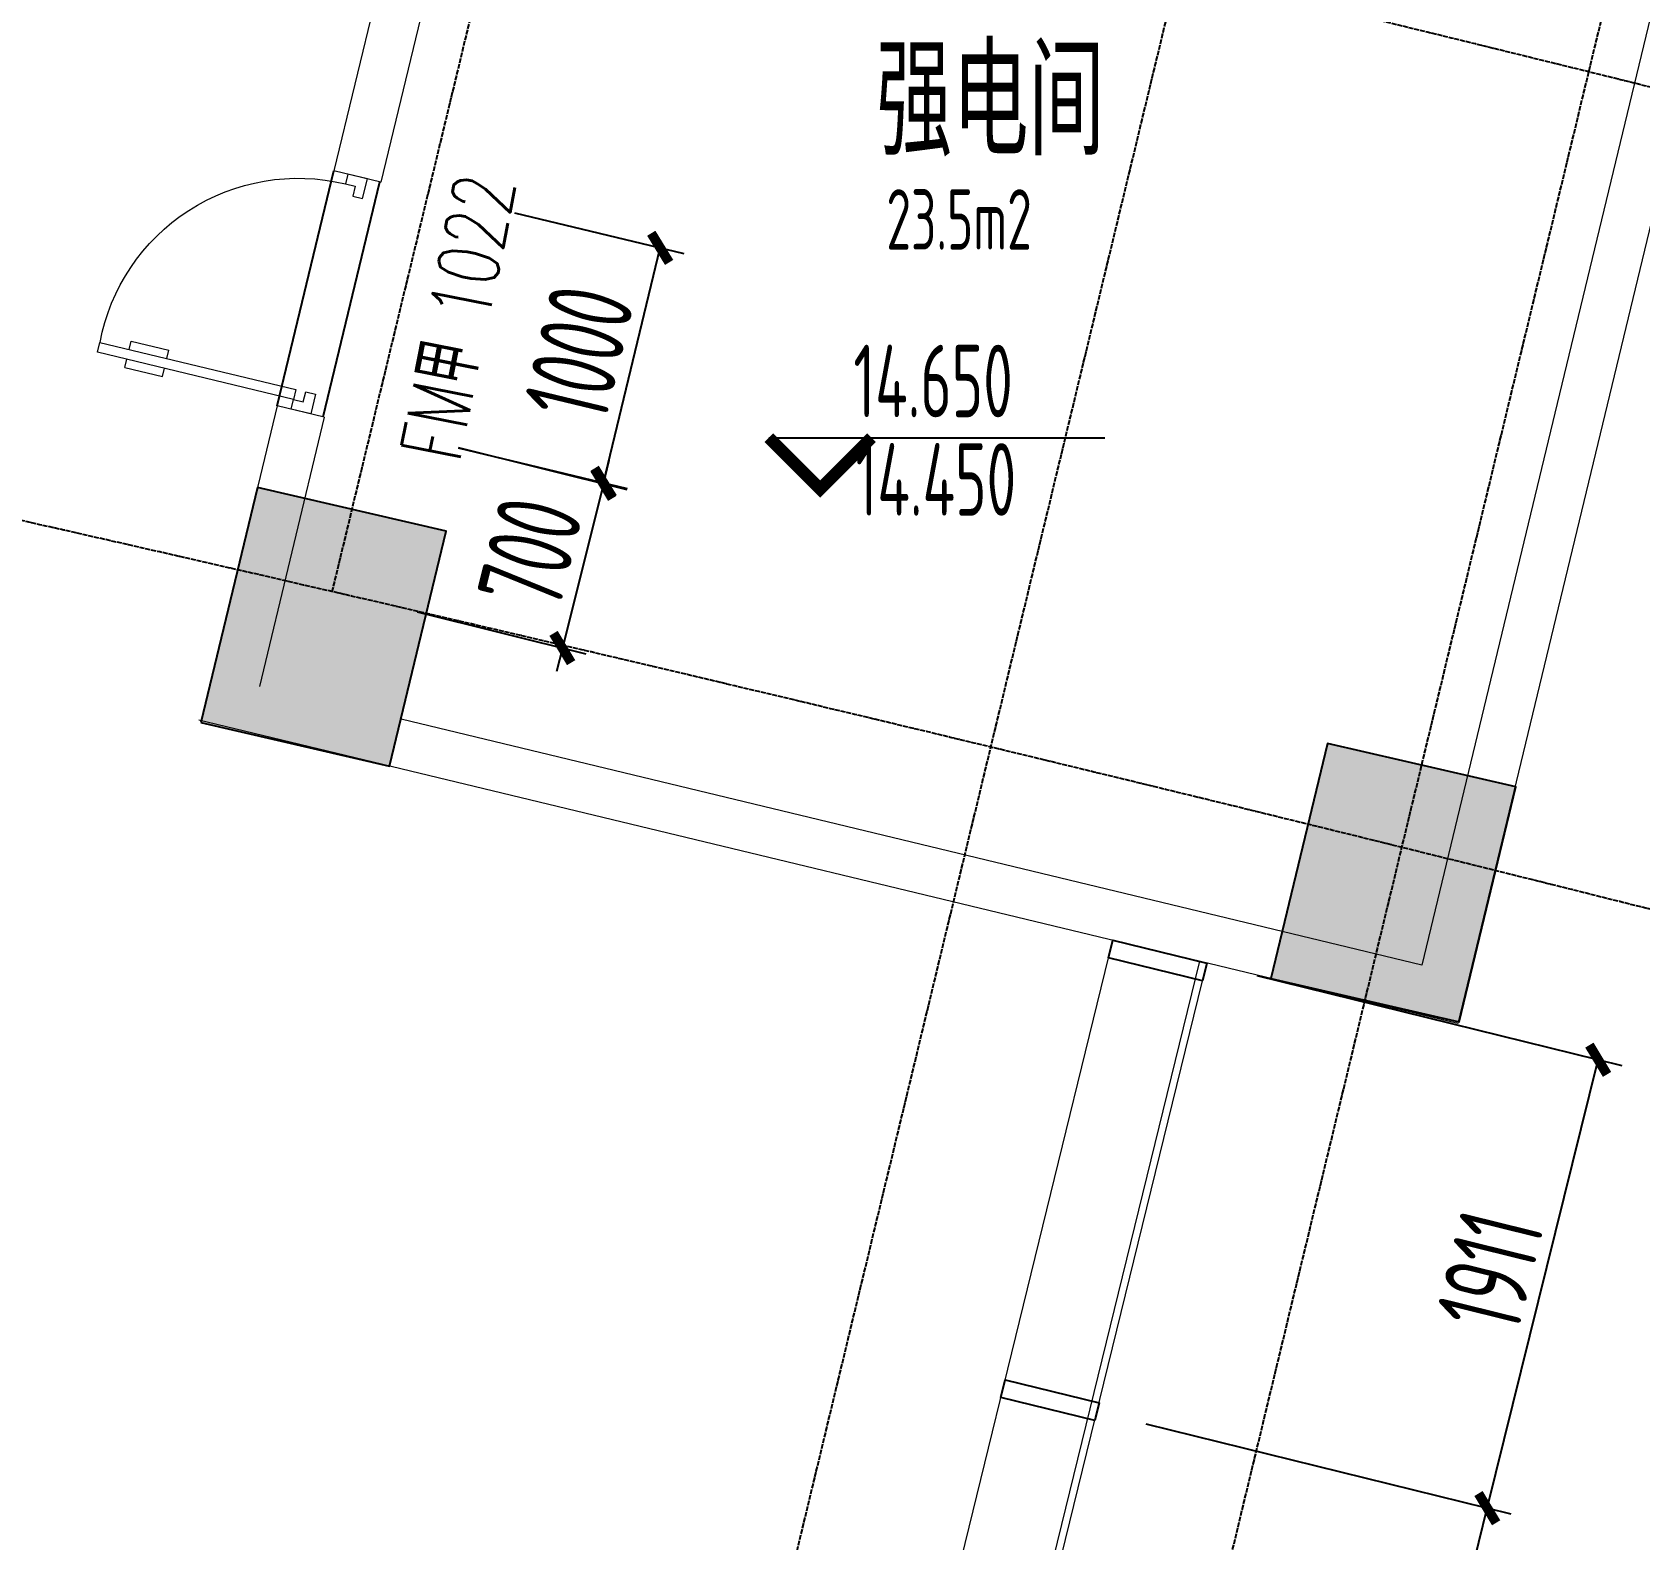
# Model space of a CAD drawing. Header units: millimetres. Extents: x 11677979 to 24947533, y -12764720 to -6308891.
# Drawn here: x 11845248 to 11851897, y -6405032 to -6398795 of the extents above; entities that cross this region are included whole.
import ezdxf
from ezdxf.enums import TextEntityAlignment as Align

# ---------------------------------------------------------------- set-up
doc = ezdxf.new("R2010")
doc.units = ezdxf.units.MM
doc.header["$LTSCALE"] = 10
for name, pattern in [('A2-RG-AXIS$0$CENTER', [2, 1.25, -0.25, 0.25, -0.25]), ('A2-RG-AXIS$0$DOTE', [2.42, 2, -0.2, 0.02, -0.2]), ('A2-RI-F4$0$A2-RG-AXIS$0$CENTER', [2, 1.25, -0.25, 0.25, -0.25]), ('A2-RI-F4$0$A2-RG-AXIS$0$DOTE', [2.42, 2, -0.2, 0.02, -0.2])]:
    doc.linetypes.add(name, pattern=pattern)
for name, color, linetype in [('A2-RB-F4$0$$34$A-DIMS-100', 1, 'Continuous'), ('A2-RB-F4$0$A-DIMS-100', 1, 'Continuous'), ('A2-RG-AXIS$0$A-GRID', 1, 'A2-RG-AXIS$0$CENTER'), ('A2-RI-F4$0$$2$A-SYMB', 4, 'Continuous'), ('A2-RI-F4$0$A-SYMB-AREA', 4, 'Continuous'), ('A2-RI-F4$0$A-SYMB-DOOR', 4, 'Continuous'), ('A2-RI-F4$0$A-SYMB-NAME', 4, 'Continuous'), ('A2-RI-F4$0$A2-RB-F4$0$$34$A-DIMS-100', 1, 'Continuous'), ('A2-RI-F4$0$A2-RB-F4$0$A-DIMS-100', 1, 'Continuous'), ('A2-RI-F4$0$A2-RG-AXIS$0$A-GRID', 1, 'A2-RI-F4$0$A2-RG-AXIS$0$CENTER'), ('A2-RI-F4$0$A2-RS-F4$0$A-HATH-GRAY', 8, 'Continuous'), ('A2-RI-F4$0$A2-RS-F4$0$A-WALL-CONC', 6, 'Continuous'), ('A2-RI-F4$0$an-door', 2, 'Continuous'), ('A2-RI-F4$0$an-wndw-mull-v', 3, 'Continuous'), ('A2-RS-F4$0$A-HATH-GRAY', 8, 'Continuous'), ('A2-RS-F4$0$A-WALL-CONC', 6, 'Continuous')]:
    doc.layers.add(name, color=color, linetype=linetype)
for name, color, linetype, lineweight in [('A2-RI-F4$0$A-DOOR', 32, 'Continuous', 5), ('A2-RI-F4$0$A-GLAZ', 140, 'Continuous', 5), ('A2-RI-F4$0$A-WALL', 7, 'Continuous', 5)]:
    doc.layers.add(name, color=color, linetype=linetype, lineweight=lineweight)
doc.styles.add('A2-RB-F4$0$$0$XD2008', font='hzs.shx', dxfattribs={"width": 0.7, "bigfont": 'hztxt.shx'})
doc.styles.add('A2-RB-F4$0$XD2008', font='hzs.shx', dxfattribs={"width": 0.7, "bigfont": 'hztxt.shx'})
doc.styles.add('A2-RI-F4$0$$0$XD2008', font='hzs.shx', dxfattribs={"width": 0.7, "bigfont": 'hztxt.shx'})
doc.styles.add('A2-RI-F4$0$A2-RB-F4$0$$0$XD2008', font='hzs.shx', dxfattribs={"width": 0.7, "bigfont": 'hztxt.shx'})
doc.styles.add('A2-RI-F4$0$A2-RB-F4$0$XD2008', font='hzs.shx', dxfattribs={"width": 0.7, "bigfont": 'hztxt.shx'})
doc.styles.add('A2-RI-F4$0$ECADI', font='hzs.shx', dxfattribs={"width": 0.7, "bigfont": 'hztxt.shx'})
doc.styles.add('A2-RI-F4$0$ECADI-TXT', font='simplex.shx', dxfattribs={"bigfont": 'hztxt.shx'})
doc.dimstyles.new('A2-RB-F4$0$$0$XD100$0', dxfattribs={"dimscale": 100, "dimtxt": 3.5, "dimasz": 1, "dimexe": 1, "dimexo": 2, "dimgap": 0.5, "dimtad": 1, "dimdec": 0, "dimdsep": 46, "dimtxsty": 'A2-RB-F4$0$$0$XD2008', "dimblk1": 'A2-RB-F4$0$$20$_ArchTick', "dimblk2": 'A2-RB-F4$0$$20$_ArchTick', "dimsah": 1, "dimcen": 2.5, "dimclrt": 4, "dimaunit": 1, "dimadec": 0, "dimazin": 0, "dimtfac": 1, "dimtdec": 0, "dimtix": 1, "dimtmove": 2, "dimatfit": 3, "dimfxl": 0, "dimtolj": 1, "dimtzin": 0, "dimarcsym": 0})
doc.dimstyles.new('A2-RB-F4$0$XD100$0', dxfattribs={"dimscale": 100, "dimtxt": 3.5, "dimasz": 1, "dimexe": 1, "dimexo": 2, "dimgap": 0.5, "dimtad": 1, "dimdec": 0, "dimdsep": 46, "dimtxsty": 'A2-RB-F4$0$XD2008', "dimblk1": 'A2-RB-F4$0$_ArchTick', "dimblk2": 'A2-RB-F4$0$_ArchTick', "dimsah": 1, "dimcen": 2.5, "dimclrt": 4, "dimaunit": 1, "dimadec": 0, "dimazin": 0, "dimtfac": 1, "dimtdec": 0, "dimtix": 1, "dimtmove": 1, "dimatfit": 3, "dimfxl": 0, "dimtolj": 1, "dimtzin": 0, "dimarcsym": 0})
doc.dimstyles.new('A2-RI-F4$0$A2-RB-F4$0$$0$XD100$0', dxfattribs={"dimscale": 100, "dimtxt": 3.5, "dimasz": 1, "dimexe": 1, "dimexo": 2, "dimgap": 0.5, "dimtad": 1, "dimdec": 0, "dimdsep": 46, "dimtxsty": 'A2-RI-F4$0$A2-RB-F4$0$$0$XD2008', "dimblk1": 'A2-RI-F4$0$A2-RB-F4$0$$20$_ArchTick', "dimblk2": 'A2-RI-F4$0$A2-RB-F4$0$$20$_ArchTick', "dimsah": 1, "dimcen": 2.5, "dimclrt": 4, "dimaunit": 1, "dimadec": 0, "dimazin": 0, "dimtfac": 1, "dimtdec": 0, "dimtix": 1, "dimtmove": 2, "dimatfit": 3, "dimfxl": 0, "dimtolj": 1, "dimtzin": 0, "dimarcsym": 0})
doc.dimstyles.new('A2-RI-F4$0$A2-RB-F4$0$XD100$0', dxfattribs={"dimscale": 100, "dimtxt": 3.5, "dimasz": 1, "dimexe": 1, "dimexo": 2, "dimgap": 0.5, "dimtad": 1, "dimdec": 0, "dimdsep": 46, "dimtxsty": 'A2-RI-F4$0$A2-RB-F4$0$XD2008', "dimblk1": 'A2-RI-F4$0$A2-RB-F4$0$_ArchTick', "dimblk2": 'A2-RI-F4$0$A2-RB-F4$0$_ArchTick', "dimsah": 1, "dimcen": 2.5, "dimclrt": 4, "dimaunit": 1, "dimadec": 0, "dimazin": 0, "dimtfac": 1, "dimtdec": 0, "dimtix": 1, "dimtmove": 1, "dimatfit": 3, "dimfxl": 0, "dimtolj": 1, "dimtzin": 0, "dimarcsym": 0})

# ---------------------------------------------------------------- blocks, each defined once
blk = doc.blocks.new('A2-RB-F4$0$$20$_ArchTick')
at = {"color": 0, "linetype": 'ByBlock', "const_width": 0.4}
blk.add_lwpolyline([(-0.5, -0.5), (0.5, 0.5)], dxfattribs=at)
blk = doc.blocks.new('*D344')
at = {"layer": 'A2-RB-F4$0$$34$A-DIMS-100', "color": 0, "lineweight": -2, "ltscale": 3, "transparency": 16777216}
for p, q in [((11847243.3, -6399542.5), (11847942.7, -6399710.9)), ((11847611.4, -6400659.7), (11847845.5, -6399687.5)), ((11847009.2, -6400514.7), (11847708.7, -6400683.1))]:
    blk.add_line(p, q, dxfattribs=at)
at = {"layer": 'Defpoints', "color": 0, "ltscale": 3, "transparency": 16777216}
for p in [(11847048.8, -6399495.7), (11847845.5, -6399687.5), (11846814.8, -6400467.9)]:
    blk.add_point(p, dxfattribs=at)
at = {"layer": 'A2-RB-F4$0$$34$A-DIMS-100', "color": 0, "lineweight": -2, "ltscale": 3, "transparency": 16777216, "xscale": 100, "yscale": 100, "zscale": 100}
for p, rotation in [((11847845.5, -6399687.5), 76.46362648551961), ((11847611.4, -6400659.7), 256.4636264855196)]:
    blk.add_blockref('A2-RB-F4$0$$20$_ArchTick', p, dxfattribs=dict(at, rotation=rotation))
at = {"layer": 'A2-RB-F4$0$$34$A-DIMS-100', "color": 4, "ltscale": 3, "transparency": 16777216, "insert": (11847509.7, -6400120.9), "char_height": 350, "attachment_point": 5, "rotation": 76.46363, "style": 'A2-RB-F4$0$$0$XD2008'}
blk.add_mtext('\\A1;1000', dxfattribs=at)
blk = doc.blocks.new('*D345')
at = {"layer": 'A2-RB-F4$0$$34$A-DIMS-100', "color": 0, "lineweight": -2, "ltscale": 3, "transparency": 16777216}
for p, q in [((11847009.5, -6400513.4), (11847707.6, -6400687.8)), ((11847610.5, -6400663.6), (11847634.8, -6400566.5)), ((11847610.5, -6400663.6), (11847440.8, -6401343.1)), ((11846839.8, -6401192.9), (11847537.8, -6401367.3)), ((11847440.8, -6401343.1), (11847416.6, -6401440.1))]:
    blk.add_line(p, q, dxfattribs=at)
at = {"layer": 'Defpoints', "color": 0, "ltscale": 3, "transparency": 16777216}
for p in [(11846815.5, -6400465), (11846645.8, -6401144.5), (11847440.8, -6401343.1)]:
    blk.add_point(p, dxfattribs=at)
at = {"layer": 'A2-RB-F4$0$$34$A-DIMS-100', "color": 0, "lineweight": -2, "ltscale": 3, "transparency": 16777216, "xscale": 100, "yscale": 100, "zscale": 100}
for p, rotation in [((11847610.5, -6400663.6), 255.9757619640394), ((11847440.8, -6401343.1), 75.97576196403942)]:
    blk.add_blockref('A2-RB-F4$0$$20$_ArchTick', p, dxfattribs=dict(at, rotation=rotation))
at = {"layer": 'A2-RB-F4$0$$34$A-DIMS-100', "color": 4, "ltscale": 3, "transparency": 16777216, "insert": (11847307.4, -6400948.8), "char_height": 350, "attachment_point": 5, "rotation": 75.97576, "style": 'A2-RB-F4$0$$0$XD2008'}
blk.add_mtext('\\A1;700', dxfattribs=at)
blk = doc.blocks.new('A2-RB-F4$0$_ArchTick')
at = {"color": 0, "linetype": 'ByBlock', "const_width": 0.4}
blk.add_lwpolyline([(-0.5, -0.5), (0.5, 0.5)], dxfattribs=at)
blk = doc.blocks.new('*D241')
at = {"layer": 'A2-RB-F4$0$A-DIMS-100', "color": 0, "lineweight": -2, "transparency": 16777216}
for p, q in [((11849854.8, -6404552.1), (11851363.7, -6404925.2)), ((11850808, -6406756.1), (11851266.6, -6404901.2)), ((11849396.2, -6406407), (11850905.1, -6406780.1))]:
    blk.add_line(p, q, dxfattribs=at)
at = {"layer": 'Defpoints', "color": 0, "transparency": 16777216}
for p in [(11849660.7, -6404504.1), (11851266.6, -6404901.2), (11849202, -6406359)]:
    blk.add_point(p, dxfattribs=at)
at = {"layer": 'A2-RB-F4$0$A-DIMS-100', "color": 0, "lineweight": -2, "transparency": 16777216, "xscale": 100, "yscale": 100, "zscale": 100}
for p, rotation in [((11851266.6, -6404901.2), 76.11213072832003), ((11850808, -6406756.1), 256.11213072832)]:
    blk.add_blockref('A2-RB-F4$0$_ArchTick', p, dxfattribs=dict(at, rotation=rotation))
at = {"layer": 'A2-RB-F4$0$A-DIMS-100', "color": 4, "transparency": 16777216, "insert": (11850818.9, -6405774.7), "char_height": 350, "attachment_point": 5, "rotation": 76.11213, "style": 'A2-RB-F4$0$XD2008'}
blk.add_mtext('\\A1;1911', dxfattribs=at)
blk = doc.blocks.new('*D242')
at = {"layer": 'A2-RB-F4$0$A-DIMS-100', "color": 0, "lineweight": -2, "transparency": 16777216}
for p, q in [((11850313.4, -6402697.3), (11851822.3, -6403070.4)), ((11851266.6, -6404901.2), (11851725.3, -6403046.4)), ((11849854.8, -6404552.1), (11851363.7, -6404925.2))]:
    blk.add_line(p, q, dxfattribs=at)
at = {"layer": 'Defpoints', "color": 0, "transparency": 16777216}
for p in [(11850119.3, -6402649.3), (11851725.3, -6403046.4), (11849660.7, -6404504.1)]:
    blk.add_point(p, dxfattribs=at)
at = {"layer": 'A2-RB-F4$0$A-DIMS-100', "color": 0, "lineweight": -2, "transparency": 16777216, "xscale": 100, "yscale": 100, "zscale": 100}
for p, rotation in [((11851725.3, -6403046.4), 76.11213072838095), ((11851266.6, -6404901.2), 256.1121307283809)]:
    blk.add_blockref('A2-RB-F4$0$_ArchTick', p, dxfattribs=dict(at, rotation=rotation))
at = {"layer": 'A2-RB-F4$0$A-DIMS-100', "color": 4, "transparency": 16777216, "insert": (11851277.5, -6403919.8), "char_height": 350, "attachment_point": 5, "rotation": 76.11213, "style": 'A2-RB-F4$0$XD2008'}
blk.add_mtext('\\A1;1911', dxfattribs=at)
blk = doc.blocks.new('A2-RG-AXIS')
at = {"layer": 'A2-RG-AXIS$0$A-GRID', "linetype": 'A2-RG-AXIS$0$DOTE'}
for p, q in [((11852463.3, -6376318.4), (11846488, -6401109.5)), ((11845769.4, -6416040.8), (11855178.4, -6377003.5)), ((11847468.7, -6416458.9), (11856889.5, -6377372.8))]:
    blk.add_line(p, q, dxfattribs=at)
for radius, start, end in [(304100, 75.589285, 95.407644), (300800, 75.589285, 95.407644), (293700, 75.589281, 95.407645)]:
    blk.add_arc((11778730.7, -6694178.7), radius, start, end, dxfattribs=at)
blk = doc.blocks.new('A2-RI-F4$0$door-1000')
for p, q in [((0.6493, 0.6471), (0.7083, 0.7059)), ((0.7083, 0.7059), (0.7083, 0.7059)), ((0.7083, 0.7059), (0.7672, 0.6469)), ((0.6787, 0.6175), (0.6493, 0.6471)), ((0.7082, 0.647), (0.6787, 0.6175)), ((0.7376, 0.6174), (0.7082, 0.647)), ((0.7672, 0.6469), (0.7376, 0.6174)), ((0.059, 0.0588), (0, 0)), ((0, 0), (0.0588, -0.059)), ((0, 0), (0, 0)), ((0.0589, -0.0001), (0.0884, 0.0293)), ((0.0884, 0.0293), (0.059, 0.0588)), ((0.0588, -0.059), (0.0883, -0.0296)), ((0.0883, -0.0296), (0.0589, -0.0001)), ((0.1179, -0.0002), (0.0883, -0.0296)), ((0.0883, -0.0296), (0.6766, -0.6199)), ((0.7061, -0.5905), (0.1179, -0.0002)), ((0.5051, -0.3888), (0.5301, -0.3639)), ((0.4506, -0.4431), (0.4756, -0.4182)), ((0.5638, -0.5566), (0.5888, -0.5318)), ((0.6183, -0.5024), (0.6432, -0.4775)), ((0.6766, -0.6199), (0.7061, -0.5905))]:
    blk.add_line(p, q)
at = {"lineweight": 13}
for p, q in [((0.6432, -0.4775), (0.5301, -0.3639)), ((0.5638, -0.5566), (0.4506, -0.4431))]:
    blk.add_line(p, q, dxfattribs=at)
blk.add_arc((0.1481, 0.0285), 0.8333, 312.03498, 44.97267, dxfattribs=at)
blk = doc.blocks.new('A2-RI-F4$0$A2-RB-F4$0$$20$_ArchTick')
at = {"color": 0, "linetype": 'ByBlock', "const_width": 0.4}
blk.add_lwpolyline([(-0.5, -0.5), (0.5, 0.5)], dxfattribs=at)
blk = doc.blocks.new('*D869')
at = {"layer": 'A2-RI-F4$0$A2-RB-F4$0$$34$A-DIMS-100', "color": 0, "lineweight": -2, "ltscale": 3, "transparency": 16777216}
for p, q in [((11847243.3, -6399542.5), (11847942.7, -6399710.9)), ((11847611.4, -6400659.7), (11847845.5, -6399687.5)), ((11847009.2, -6400514.7), (11847708.7, -6400683.1))]:
    blk.add_line(p, q, dxfattribs=at)
at = {"layer": 'Defpoints', "color": 0, "ltscale": 3, "transparency": 16777216}
for p in [(11847048.8, -6399495.7), (11847845.5, -6399687.5), (11846814.8, -6400467.9)]:
    blk.add_point(p, dxfattribs=at)
at = {"layer": 'A2-RI-F4$0$A2-RB-F4$0$$34$A-DIMS-100', "color": 0, "lineweight": -2, "ltscale": 3, "transparency": 16777216, "xscale": 100, "yscale": 100, "zscale": 100}
for p, rotation in [((11847845.5, -6399687.5), 76.46362648551961), ((11847611.4, -6400659.7), 256.4636264855196)]:
    blk.add_blockref('A2-RI-F4$0$A2-RB-F4$0$$20$_ArchTick', p, dxfattribs=dict(at, rotation=rotation))
at = {"layer": 'A2-RI-F4$0$A2-RB-F4$0$$34$A-DIMS-100', "color": 4, "ltscale": 3, "transparency": 16777216, "insert": (11847509.7, -6400120.9), "char_height": 350, "attachment_point": 5, "rotation": 76.46363, "style": 'A2-RI-F4$0$A2-RB-F4$0$$0$XD2008'}
blk.add_mtext('\\A1;1000', dxfattribs=at)
blk = doc.blocks.new('*D870')
at = {"layer": 'A2-RI-F4$0$A2-RB-F4$0$$34$A-DIMS-100', "color": 0, "lineweight": -2, "ltscale": 3, "transparency": 16777216}
for p, q in [((11847009.5, -6400513.4), (11847707.6, -6400687.8)), ((11847610.5, -6400663.6), (11847634.8, -6400566.5)), ((11847610.5, -6400663.6), (11847440.8, -6401343.1)), ((11846839.8, -6401192.9), (11847537.8, -6401367.3)), ((11847440.8, -6401343.1), (11847416.6, -6401440.1))]:
    blk.add_line(p, q, dxfattribs=at)
at = {"layer": 'Defpoints', "color": 0, "ltscale": 3, "transparency": 16777216}
for p in [(11846815.5, -6400465), (11846645.8, -6401144.5), (11847440.8, -6401343.1)]:
    blk.add_point(p, dxfattribs=at)
at = {"layer": 'A2-RI-F4$0$A2-RB-F4$0$$34$A-DIMS-100', "color": 0, "lineweight": -2, "ltscale": 3, "transparency": 16777216, "xscale": 100, "yscale": 100, "zscale": 100}
for p, rotation in [((11847610.5, -6400663.6), 255.9757619640394), ((11847440.8, -6401343.1), 75.97576196403942)]:
    blk.add_blockref('A2-RI-F4$0$A2-RB-F4$0$$20$_ArchTick', p, dxfattribs=dict(at, rotation=rotation))
at = {"layer": 'A2-RI-F4$0$A2-RB-F4$0$$34$A-DIMS-100', "color": 4, "ltscale": 3, "transparency": 16777216, "insert": (11847307.4, -6400948.8), "char_height": 350, "attachment_point": 5, "rotation": 75.97576, "style": 'A2-RI-F4$0$A2-RB-F4$0$$0$XD2008'}
blk.add_mtext('\\A1;700', dxfattribs=at)
blk = doc.blocks.new('A2-RI-F4$0$A2-RB-F4$0$_ArchTick')
at = {"color": 0, "linetype": 'ByBlock', "const_width": 0.4}
blk.add_lwpolyline([(-0.5, -0.5), (0.5, 0.5)], dxfattribs=at)
blk = doc.blocks.new('*D766')
at = {"layer": 'A2-RI-F4$0$A2-RB-F4$0$A-DIMS-100', "color": 0, "lineweight": -2, "transparency": 16777216}
for p, q in [((11849854.8, -6404552.1), (11851363.7, -6404925.2)), ((11850808, -6406756.1), (11851266.6, -6404901.2)), ((11849396.2, -6406407), (11850905.1, -6406780.1))]:
    blk.add_line(p, q, dxfattribs=at)
at = {"layer": 'Defpoints', "color": 0, "transparency": 16777216}
for p in [(11849660.7, -6404504.1), (11851266.6, -6404901.2), (11849202, -6406359)]:
    blk.add_point(p, dxfattribs=at)
at = {"layer": 'A2-RI-F4$0$A2-RB-F4$0$A-DIMS-100', "color": 0, "lineweight": -2, "transparency": 16777216, "xscale": 100, "yscale": 100, "zscale": 100}
for p, rotation in [((11851266.6, -6404901.2), 76.11213072832003), ((11850808, -6406756.1), 256.11213072832)]:
    blk.add_blockref('A2-RI-F4$0$A2-RB-F4$0$_ArchTick', p, dxfattribs=dict(at, rotation=rotation))
at = {"layer": 'A2-RI-F4$0$A2-RB-F4$0$A-DIMS-100', "color": 4, "transparency": 16777216, "insert": (11850818.9, -6405774.7), "char_height": 350, "attachment_point": 5, "rotation": 76.11213, "style": 'A2-RI-F4$0$A2-RB-F4$0$XD2008'}
blk.add_mtext('\\A1;1911', dxfattribs=at)
blk = doc.blocks.new('*D767')
at = {"layer": 'A2-RI-F4$0$A2-RB-F4$0$A-DIMS-100', "color": 0, "lineweight": -2, "transparency": 16777216}
for p, q in [((11850313.4, -6402697.3), (11851822.3, -6403070.4)), ((11851266.6, -6404901.2), (11851725.3, -6403046.4)), ((11849854.8, -6404552.1), (11851363.7, -6404925.2))]:
    blk.add_line(p, q, dxfattribs=at)
at = {"layer": 'Defpoints', "color": 0, "transparency": 16777216}
for p in [(11850119.3, -6402649.3), (11851725.3, -6403046.4), (11849660.7, -6404504.1)]:
    blk.add_point(p, dxfattribs=at)
at = {"layer": 'A2-RI-F4$0$A2-RB-F4$0$A-DIMS-100', "color": 0, "lineweight": -2, "transparency": 16777216, "xscale": 100, "yscale": 100, "zscale": 100}
for p, rotation in [((11851725.3, -6403046.4), 76.11213072838095), ((11851266.6, -6404901.2), 256.1121307283809)]:
    blk.add_blockref('A2-RI-F4$0$A2-RB-F4$0$_ArchTick', p, dxfattribs=dict(at, rotation=rotation))
at = {"layer": 'A2-RI-F4$0$A2-RB-F4$0$A-DIMS-100', "color": 4, "transparency": 16777216, "insert": (11851277.5, -6403919.8), "char_height": 350, "attachment_point": 5, "rotation": 76.11213, "style": 'A2-RI-F4$0$A2-RB-F4$0$XD2008'}
blk.add_mtext('\\A1;1911', dxfattribs=at)
blk = doc.blocks.new('A2-RI-F4$0$A2-RG-AXIS')
at = {"layer": 'A2-RI-F4$0$A2-RG-AXIS$0$A-GRID', "linetype": 'A2-RI-F4$0$A2-RG-AXIS$0$DOTE'}
for p, q in [((11852463.3, -6376318.4), (11846488, -6401109.5)), ((11845769.4, -6416040.8), (11855178.4, -6377003.5)), ((11847468.7, -6416458.9), (11856889.5, -6377372.8))]:
    blk.add_line(p, q, dxfattribs=at)
for radius, start, end in [(304100, 75.589285, 95.407644), (300800, 75.589285, 95.407644), (293700, 75.589281, 95.407645)]:
    blk.add_arc((11778730.7, -6694178.7), radius, start, end, dxfattribs=at)
blk = doc.blocks.new('A2-RI-F4$0$A2-RS-F4')
at = {"layer": 'A2-RI-F4$0$A2-RS-F4$0$A-HATH-GRAY', "ltscale": 3}
h = blk.add_hatch(color=256, dxfattribs=at)
h.paths.add_polyline_path([(11780370.9, -6378132.8), (11781370.9, -6378139.6), (11781379.7, -6376839.6), (11780379.7, -6376832.8)])
h.paths.add_polyline_path([(11771295.3, -6378216.2), (11772295, -6378194.3), (11772266.5, -6376894.6), (11771266.7, -6376916.1)])
h.paths.add_polyline_path([(11789445.2, -6378310.2), (11790444.5, -6378345.7), (11790490.7, -6377046.5), (11789491.3, -6377010.6)])
h.paths.add_polyline_path([(11794061, -6377995.6), (11794659.8, -6378034.1), (11794711.1, -6377235.6), (11794112.3, -6377197.1)])
h.paths.add_polyline_path([(11762225.8, -6378560), (11763224.5, -6378509.3), (11763158.6, -6377210.6), (11762159.9, -6377261.3)])
h.paths.add_polyline_path([(11756037.9, -6378647), (11756835.4, -6378583.6), (11756756.1, -6377586.7), (11755958.6, -6377650.1)])
h.paths.add_polyline_path([(11801644.4, -6378461.8), (11802243.1, -6378500.3), (11802294.5, -6377701.9), (11801695.7, -6377663.4)])
h.paths.add_polyline_path([(11751541.3, -6379498.7), (11752338.8, -6379435.3), (11752219.8, -6377940), (11751422.4, -6378003.4)])
h.paths.add_polyline_path([(11807663.9, -6379405.7), (11808460.5, -6379479.9), (11808571.8, -6378285.1), (11807775.3, -6378210.6)])
h.paths.add_polyline_path([(11816584.8, -6380403.2), (11817577.3, -6380525.1), (11817735.8, -6379234.7), (11816743.2, -6379112.9)])
h.paths.add_polyline_path([(11825579.4, -6381618.6), (11826568.2, -6381768.4), (11826762.9, -6380483.1), (11825774.2, -6380333.3)])
h.paths.add_polyline_path([(11793833.2, -6381538.6), (11794432, -6381577.1), (11794483.3, -6380778.7), (11793884.5, -6380740.2)])
h.paths.add_polyline_path([(11801416.6, -6382004.6), (11802015.3, -6382043.1), (11802066.7, -6381244.7), (11801467.9, -6381206.2)])
h.paths.add_polyline_path([(11834536.4, -6383084.9), (11835520.4, -6383263), (11835752, -6381983.8), (11834767.9, -6381805.7)])
h.paths.add_polyline_path([(11843441.7, -6384836.8), (11844420.2, -6385043.1), (11844688.3, -6383771), (11843709.9, -6383564.7)])
h.paths.add_polyline_path([(11849706.8, -6386047.7), (11850486.4, -6386227.4), (11850720.8, -6385255.2), (11849941.2, -6385075.5)])
h.paths.add_polyline_path([(11756683.4, -6386771.7), (11757480.7, -6386706.4), (11757402.3, -6385711.3), (11756604.9, -6385774.7)])
h.paths.add_polyline_path([(11752167.8, -6387373.9), (11752965.3, -6387310.5), (11752846.3, -6385815.2), (11752048.8, -6385878.6)])
h.paths.add_polyline_path([(11854131.9, -6387106.5), (11854911.5, -6387286.2), (11855145.9, -6386314), (11854366.3, -6386134.3)])
h.paths.add_polyline_path([(11793236.4, -6390820.6), (11793835.2, -6390859), (11793886.5, -6390060.7), (11793287.7, -6390022.2)])
h.paths.add_polyline_path([(11800819.8, -6391285.9), (11801418.6, -6391324.4), (11801469.9, -6390525.9), (11800871.2, -6390487.4)])
h.paths.add_polyline_path([(11847832.2, -6393825.3), (11848611.8, -6394005), (11848846.2, -6393032.8), (11848066.6, -6392853.1)])
h.paths.add_polyline_path([(11780263.2, -6394032.4), (11781263.2, -6394039.2), (11781272, -6392739.2), (11780272, -6392732.1)])
h.paths.add_polyline_path([(11771644.2, -6394112.4), (11772644, -6394090.4), (11772615.4, -6392790.7), (11771615.7, -6392812.3)])
h.paths.add_polyline_path([(11788881, -6394200.2), (11789880.4, -6394235.7), (11789926.5, -6392936.5), (11788927.1, -6392900.6)])
h.paths.add_polyline_path([(11793008.6, -6394363.6), (11793607.4, -6394402.1), (11793658.7, -6393603.7), (11793059.9, -6393565.2)])
h.paths.add_polyline_path([(11763031, -6394439.6), (11764029.7, -6394388.9), (11763963.9, -6393090.2), (11762965.1, -6393140.9)])
h.paths.add_polyline_path([(11757322.6, -6394796.6), (11758120, -6394731.3), (11758040.8, -6393736.3), (11757243.3, -6393799.7)])
h.paths.add_polyline_path([(11800592, -6394828.7), (11801190.8, -6394867.2), (11801242.1, -6394068.8), (11800643.4, -6394030.3)])
h.paths.add_polyline_path([(11852257.4, -6394883.9), (11853037, -6395063.6), (11853271.3, -6394091.4), (11852491.7, -6393911.7)])
h.paths.add_polyline_path([(11752786.3, -6395149.5), (11753583.8, -6395086), (11753464.9, -6393590.8), (11752667.4, -6393654.2)])
h.paths.add_polyline_path([(11806188.5, -6395237.1), (11806985.1, -6395311.3), (11807096.4, -6394116.5), (11806299.9, -6394042)])
h.paths.add_polyline_path([(11814655.7, -6396186), (11815648.4, -6396307.3), (11815806.1, -6395016.9), (11814813.5, -6394895.6)])
h.paths.add_polyline_path([(11823197.5, -6397340.4), (11824186.2, -6397490.2), (11824381, -6396204.9), (11823392.2, -6396055.1)])
h.paths.add_polyline_path([(11831681.6, -6398728.6), (11832663, -6398920.7), (11832912.6, -6397644.9), (11831931.2, -6397452.8)])
h.paths.add_polyline_path([(11840164, -6400382.5), (11841142.5, -6400588.8), (11841410.7, -6399316.8), (11840432.2, -6399110.5)])
edge = h.paths.add_edge_path()
edge.add_arc((11780719.1, -6400485.4), 450, 0, 360)
edge = h.paths.add_edge_path()
edge.add_arc((11772285.6, -6400549.4), 450, 0, 360)
edge = h.paths.add_edge_path()
edge.add_arc((11789151.8, -6400663.7), 450, 0, 360)
edge = h.paths.add_edge_path()
edge.add_arc((11763857, -6400855.6), 450, 0, 360)
h.paths.add_polyline_path([(11845945.9, -6401651.6), (11846725.5, -6401831.2), (11846959.8, -6400859), (11846180.2, -6400679.3)])
edge = h.paths.add_edge_path()
edge.add_arc((11797575.5, -6401083.9), 450, 0, 360)
edge = h.paths.add_edge_path()
edge.add_arc((11755440.6, -6401403.6), 450.5, 0, 360)
edge = h.paths.add_edge_path()
edge.add_arc((11805983.7, -6401745.9), 450, 0, 360)
h.paths.add_polyline_path([(11850371.1, -6402710), (11851150.7, -6402889.7), (11851385, -6401917.5), (11850605.5, -6401737.8)])
edge = h.paths.add_edge_path()
edge.add_arc((11814369.4, -6402649), 450, 0, 360)
edge = h.paths.add_edge_path()
edge.add_arc((11822725.7, -6403792.5), 450, 0, 360)
edge = h.paths.add_edge_path()
edge.add_arc((11831045.7, -6405175.5), 450, 0, 360)
edge = h.paths.add_edge_path()
edge.add_arc((11839322.6, -6406796.9), 450.5, 0, 360)
edge = h.paths.add_edge_path()
edge.add_arc((11847549.5, -6408655.2), 450.5, 0, 360)
at = {"layer": 'A2-RI-F4$0$A2-RS-F4$0$A-WALL-CONC'}
for points in [[(11845945.9, -6401651.6), (11846725.5, -6401831.2), (11846959.8, -6400859), (11846180.2, -6400679.3)], [(11850371.1, -6402710), (11851150.7, -6402889.7), (11851385, -6401917.5), (11850605.5, -6401737.8)]]:
    blk.add_3dface(points, dxfattribs=at)
blk = doc.blocks.new('A2-RI-F4$0$ECADI-TAG-DOOR')
blk = doc.blocks.new('A2-RI-F4$0$$2$ECADI-TAG-HGHT（国标）')
at = {"color": 1}
blk.add_line((-2.121, 2.121), (11.768, 2.121), dxfattribs=at)
at = {"color": 1, "const_width": 0.5}
blk.add_lwpolyline([(-2.121, 2.121), (0, 0), (2.121, 2.121)], dxfattribs=at)
at = {"style": 'A2-RI-F4$0$$0$XD2008', "width": 0.7}
blk.add_attdef('FL', text='', height=3, dxfattribs=at).set_placement((-2.689, 2.967), align=Align.RIGHT)
for tag, p in [('F.F.L.', (2.284, 2.967)), ('T.O.S.', (2.284, -1.104))]:
    blk.add_attdef(tag, p, '', height=3, dxfattribs=at)
blk = doc.blocks.new('A2-RI-F4$0$5erhfh')
at = {"layer": 'A2-RI-F4$0$A-SYMB-AREA', "style": 'A2-RI-F4$0$ECADI', "width": 0.7}
blk.add_attdef('340M2', text='', height=2.5, dxfattribs=at).set_placement((0, 1.25), align=Align.MIDDLE_LEFT)
at = {"layer": 'A2-RI-F4$0$A-SYMB-NAME', "style": 'A2-RI-F4$0$ECADI', "width": 0.7}
blk.add_attdef('CHINESENAME', (-12.292, 3.087), '', height=4.5, dxfattribs=at)
blk = doc.blocks.new('A2-RI-F4$0$A$C047A065C')
at = {"layer": 'A2-RI-F4$0$an-wndw-mull-v'}
for points in [[(94647.4, -1316.2), (94258.9, -1221.1), (94276.7, -1148.2), (94665.3, -1243.4), (94647.4, -1316.2)], [(94202.2, -3134.8), (93813.7, -3039.6), (93831.5, -2966.8), (94220, -3061.9), (94202.2, -3134.8)]]:
    blk.add_lwpolyline(points, close=True, dxfattribs=at)
blk = doc.blocks.new('A2-RS-F4')
at = {"layer": 'A2-RS-F4$0$A-HATH-GRAY', "ltscale": 3}
h = blk.add_hatch(color=256, dxfattribs=at)
h.paths.add_polyline_path([(11780370.9, -6378132.8), (11781370.9, -6378139.6), (11781379.7, -6376839.6), (11780379.7, -6376832.8)])
h.paths.add_polyline_path([(11771295.3, -6378216.2), (11772295, -6378194.3), (11772266.5, -6376894.6), (11771266.7, -6376916.1)])
h.paths.add_polyline_path([(11789445.2, -6378310.2), (11790444.5, -6378345.7), (11790490.7, -6377046.5), (11789491.3, -6377010.6)])
h.paths.add_polyline_path([(11794061, -6377995.6), (11794659.8, -6378034.1), (11794711.1, -6377235.6), (11794112.3, -6377197.1)])
h.paths.add_polyline_path([(11762225.8, -6378560), (11763224.5, -6378509.3), (11763158.6, -6377210.6), (11762159.9, -6377261.3)])
h.paths.add_polyline_path([(11756037.9, -6378647), (11756835.4, -6378583.6), (11756756.1, -6377586.7), (11755958.6, -6377650.1)])
h.paths.add_polyline_path([(11801644.4, -6378461.8), (11802243.1, -6378500.3), (11802294.5, -6377701.9), (11801695.7, -6377663.4)])
h.paths.add_polyline_path([(11751541.3, -6379498.7), (11752338.8, -6379435.3), (11752219.8, -6377940), (11751422.4, -6378003.4)])
h.paths.add_polyline_path([(11807663.9, -6379405.7), (11808460.5, -6379479.9), (11808571.8, -6378285.1), (11807775.3, -6378210.6)])
h.paths.add_polyline_path([(11816584.8, -6380403.2), (11817577.3, -6380525.1), (11817735.8, -6379234.7), (11816743.2, -6379112.9)])
h.paths.add_polyline_path([(11825579.4, -6381618.6), (11826568.2, -6381768.4), (11826762.9, -6380483.1), (11825774.2, -6380333.3)])
h.paths.add_polyline_path([(11793833.2, -6381538.6), (11794432, -6381577.1), (11794483.3, -6380778.7), (11793884.5, -6380740.2)])
h.paths.add_polyline_path([(11801416.6, -6382004.6), (11802015.3, -6382043.1), (11802066.7, -6381244.7), (11801467.9, -6381206.2)])
h.paths.add_polyline_path([(11834536.4, -6383084.9), (11835520.4, -6383263), (11835752, -6381983.8), (11834767.9, -6381805.7)])
h.paths.add_polyline_path([(11843441.7, -6384836.8), (11844420.2, -6385043.1), (11844688.3, -6383771), (11843709.9, -6383564.7)])
h.paths.add_polyline_path([(11849706.8, -6386047.7), (11850486.4, -6386227.4), (11850720.8, -6385255.2), (11849941.2, -6385075.5)])
h.paths.add_polyline_path([(11756683.4, -6386771.7), (11757480.7, -6386706.4), (11757402.3, -6385711.3), (11756604.9, -6385774.7)])
h.paths.add_polyline_path([(11752167.8, -6387373.9), (11752965.3, -6387310.5), (11752846.3, -6385815.2), (11752048.8, -6385878.6)])
h.paths.add_polyline_path([(11854131.9, -6387106.5), (11854911.5, -6387286.2), (11855145.9, -6386314), (11854366.3, -6386134.3)])
h.paths.add_polyline_path([(11793236.4, -6390820.6), (11793835.2, -6390859), (11793886.5, -6390060.7), (11793287.7, -6390022.2)])
h.paths.add_polyline_path([(11800819.8, -6391285.9), (11801418.6, -6391324.4), (11801469.9, -6390525.9), (11800871.2, -6390487.4)])
h.paths.add_polyline_path([(11847832.2, -6393825.3), (11848611.8, -6394005), (11848846.2, -6393032.8), (11848066.6, -6392853.1)])
h.paths.add_polyline_path([(11780263.2, -6394032.4), (11781263.2, -6394039.2), (11781272, -6392739.2), (11780272, -6392732.1)])
h.paths.add_polyline_path([(11771644.2, -6394112.4), (11772644, -6394090.4), (11772615.4, -6392790.7), (11771615.7, -6392812.3)])
h.paths.add_polyline_path([(11788881, -6394200.2), (11789880.4, -6394235.7), (11789926.5, -6392936.5), (11788927.1, -6392900.6)])
h.paths.add_polyline_path([(11793008.6, -6394363.6), (11793607.4, -6394402.1), (11793658.7, -6393603.7), (11793059.9, -6393565.2)])
h.paths.add_polyline_path([(11763031, -6394439.6), (11764029.7, -6394388.9), (11763963.9, -6393090.2), (11762965.1, -6393140.9)])
h.paths.add_polyline_path([(11757322.6, -6394796.6), (11758120, -6394731.3), (11758040.8, -6393736.3), (11757243.3, -6393799.7)])
h.paths.add_polyline_path([(11800592, -6394828.7), (11801190.8, -6394867.2), (11801242.1, -6394068.8), (11800643.4, -6394030.3)])
h.paths.add_polyline_path([(11852257.4, -6394883.9), (11853037, -6395063.6), (11853271.3, -6394091.4), (11852491.7, -6393911.7)])
h.paths.add_polyline_path([(11752786.3, -6395149.5), (11753583.8, -6395086), (11753464.9, -6393590.8), (11752667.4, -6393654.2)])
h.paths.add_polyline_path([(11806188.5, -6395237.1), (11806985.1, -6395311.3), (11807096.4, -6394116.5), (11806299.9, -6394042)])
h.paths.add_polyline_path([(11814655.7, -6396186), (11815648.4, -6396307.3), (11815806.1, -6395016.9), (11814813.5, -6394895.6)])
h.paths.add_polyline_path([(11823197.5, -6397340.4), (11824186.2, -6397490.2), (11824381, -6396204.9), (11823392.2, -6396055.1)])
h.paths.add_polyline_path([(11831681.6, -6398728.6), (11832663, -6398920.7), (11832912.6, -6397644.9), (11831931.2, -6397452.8)])
h.paths.add_polyline_path([(11840164, -6400382.5), (11841142.5, -6400588.8), (11841410.7, -6399316.8), (11840432.2, -6399110.5)])
edge = h.paths.add_edge_path()
edge.add_arc((11780719.1, -6400485.4), 450, 0, 360)
edge = h.paths.add_edge_path()
edge.add_arc((11772285.6, -6400549.4), 450, 0, 360)
edge = h.paths.add_edge_path()
edge.add_arc((11789151.8, -6400663.7), 450, 0, 360)
edge = h.paths.add_edge_path()
edge.add_arc((11763857, -6400855.6), 450, 0, 360)
h.paths.add_polyline_path([(11845945.9, -6401651.6), (11846725.5, -6401831.2), (11846959.8, -6400859), (11846180.2, -6400679.3)])
edge = h.paths.add_edge_path()
edge.add_arc((11797575.5, -6401083.9), 450, 0, 360)
edge = h.paths.add_edge_path()
edge.add_arc((11755440.6, -6401403.6), 450.5, 0, 360)
edge = h.paths.add_edge_path()
edge.add_arc((11805983.7, -6401745.9), 450, 0, 360)
h.paths.add_polyline_path([(11850371.1, -6402710), (11851150.7, -6402889.7), (11851385, -6401917.5), (11850605.5, -6401737.8)])
edge = h.paths.add_edge_path()
edge.add_arc((11814369.4, -6402649), 450, 0, 360)
edge = h.paths.add_edge_path()
edge.add_arc((11822725.7, -6403792.5), 450, 0, 360)
edge = h.paths.add_edge_path()
edge.add_arc((11831045.7, -6405175.5), 450, 0, 360)
edge = h.paths.add_edge_path()
edge.add_arc((11839322.6, -6406796.9), 450.5, 0, 360)
edge = h.paths.add_edge_path()
edge.add_arc((11847549.5, -6408655.2), 450.5, 0, 360)
at = {"layer": 'A2-RS-F4$0$A-WALL-CONC'}
for points in [[(11845945.9, -6401651.6), (11846725.5, -6401831.2), (11846959.8, -6400859), (11846180.2, -6400679.3)], [(11850371.1, -6402710), (11851150.7, -6402889.7), (11851385, -6401917.5), (11850605.5, -6401737.8)]]:
    blk.add_3dface(points, dxfattribs=at)
blk = doc.blocks.new('A2-RB-F4')
at = {"layer": 'A2-RB-F4$0$$34$A-DIMS-100', "ltscale": 3}
for p1, p2, distance, picture, middle in [((11846814.8, -6400467.9), (11847048.8, -6399495.7), -819.4, '*D344', (11847509.7, -6400120.9)), ((11846815.5, -6400465), (11846645.8, -6401144.5), 819.5, '*D345', (11847307.4, -6400948.8))]:
    dim = blk.add_aligned_dim(p1=p1, p2=p2, distance=distance, dimstyle='A2-RB-F4$0$$0$XD100$0', dxfattribs=at)
    dim.commit()
    dim.dimension.update_dxf_attribs({"geometry": picture, "text_midpoint": middle})
at = {"layer": 'A2-RB-F4$0$A-DIMS-100'}
for p1, p2, picture, middle in [((11849660.7, -6404504.1), (11850119.3, -6402649.3), '*D242', (11851277.5, -6403919.8)), ((11849202, -6406359), (11849660.7, -6404504.1), '*D241', (11850818.9, -6405774.7))]:
    dim = blk.add_aligned_dim(p1=p1, p2=p2, distance=-1654.3, dimstyle='A2-RB-F4$0$XD100$0', dxfattribs=at)
    dim.commit()
    dim.dimension.update_dxf_attribs({"geometry": picture, "text_midpoint": middle})
blk = doc.blocks.new('A2-RI-F4$0$A2-RB-F4')
at = {"layer": 'A2-RI-F4$0$A2-RB-F4$0$$34$A-DIMS-100', "ltscale": 3}
for p1, p2, distance, picture, middle in [((11846814.8, -6400467.9), (11847048.8, -6399495.7), -819.4, '*D869', (11847509.7, -6400120.9)), ((11846815.5, -6400465), (11846645.8, -6401144.5), 819.5, '*D870', (11847307.4, -6400948.8))]:
    dim = blk.add_aligned_dim(p1=p1, p2=p2, distance=distance, dimstyle='A2-RI-F4$0$A2-RB-F4$0$$0$XD100$0', dxfattribs=at)
    dim.commit()
    dim.dimension.update_dxf_attribs({"geometry": picture, "text_midpoint": middle})
at = {"layer": 'A2-RI-F4$0$A2-RB-F4$0$A-DIMS-100'}
for p1, p2, picture, middle in [((11849660.7, -6404504.1), (11850119.3, -6402649.3), '*D767', (11851277.5, -6403919.8)), ((11849202, -6406359), (11849660.7, -6404504.1), '*D766', (11850818.9, -6405774.7))]:
    dim = blk.add_aligned_dim(p1=p1, p2=p2, distance=-1654.3, dimstyle='A2-RI-F4$0$A2-RB-F4$0$XD100$0', dxfattribs=at)
    dim.commit()
    dim.dimension.update_dxf_attribs({"geometry": picture, "text_midpoint": middle})
blk = doc.blocks.new('A2-RI-F4')
at = {"layer": 'A2-RI-F4$0$A-GLAZ'}
for p, q in [((11847995.1, -6409586.3), (11849717.4, -6402551.9)), ((11848266.6, -6410033.4), (11850076.9, -6402639.1)), ((11848288.6, -6410069.7), (11850106.1, -6402646.1))]:
    blk.add_line(p, q, dxfattribs=at)
for radius, start, end in [(292900, 76.321235, 95.292728), (292530, 76.248865, 95.365099), (292500, 76.242989, 95.370975)]:
    blk.add_arc((11778730.7, -6694178.7), radius, start, end, dxfattribs=at)
at = {"layer": 'A2-RI-F4$0$A-WALL'}
for p, q in [((11854521.1, -6388889.5), (11851145, -6402896.5)), ((11847200.5, -6396446.3), (11846496.1, -6399368.8)), ((11847348.1, -6396687.6), (11846690.5, -6399415.7)), ((11852155, -6397846.2), (11851556.1, -6400330.8)), ((11846690.5, -6399415.7), (11846496.1, -6399368.8)), ((11846261.8, -6400341), (11846085.1, -6401074.1)), ((11846456.2, -6400387.9), (11846187.7, -6401502.1)), ((11846456.2, -6400387.9), (11846261.8, -6400341)), ((11851556.1, -6400330.8), (11850996, -6402654.9)), ((11851145, -6402896.5), (11845937.8, -6401641.4)), ((11850996, -6402654.9), (11846773.5, -6401637.1))]:
    blk.add_line(p, q, dxfattribs=at)
at = {"layer": 'A2-RI-F4$0$an-door'}
for p, q in [((11846261.8, -6400341), (11846496.1, -6399368.8)), ((11846451.3, -6400386.6), (11846685.6, -6399414.5))]:
    blk.add_line(p, q, dxfattribs=at)
for name, p in [('A2-RI-F4$0$A2-RG-AXIS', (0, 0)), ('A2-RI-F4$0$A2-RB-F4', (0, 0)), ('A2-RI-F4$0$A$C047A065C', (11755440.6, -6401403.6)), ('A2-RI-F4$0$A2-RS-F4', (0, 0))]:
    blk.add_blockref(name, p)
ref = blk.add_blockref('A2-RI-F4$0$5erhfh', (11851675.6, -6400167.3), dxfattribs=dict(xscale=100, yscale=100, zscale=100))
ref.add_attrib('340M2', '23.5m2', (11848781.2, -6399695.1), dxfattribs={"layer": 'A2-RI-F4$0$A-SYMB-AREA', "height": 250, "style": 'A2-RI-F4$0$ECADI', "width": 0.7})
ref.add_attrib('CHINESENAME', '强电间', (11848738.9, -6399305.3), dxfattribs={"layer": 'A2-RI-F4$0$A-SYMB-NAME', "height": 450, "style": 'A2-RI-F4$0$ECADI', "width": 0.7})
at = {"layer": 'A2-RI-F4$0$$2$A-SYMB'}
ref = blk.add_blockref('A2-RI-F4$0$$2$ECADI-TAG-HGHT（国标）', (11848507.1, -6400685.2), dxfattribs=dict(at, xscale=100, yscale=100, zscale=100))
ref.add_attrib('F.F.L.', '14.650', (11848644.8, -6400388.4), dxfattribs={"layer": '0', "height": 300, "style": 'A2-RI-F4$0$$0$XD2008', "width": 0.7})
ref.add_attrib('T.O.S.', '14.450', (11848654, -6400795.6), dxfattribs={"layer": '0', "height": 300, "style": 'A2-RI-F4$0$$0$XD2008', "width": 0.7})
at = {"layer": 'A2-RI-F4$0$A-DOOR', "xscale": -999.9999999968165, "yscale": 1000, "zscale": 1000, "rotation": 301.3646326527706}
blk.add_blockref('A2-RI-F4$0$door-1000', (11846400.1, -6400374.3), dxfattribs=at)
at = {"layer": 'A2-RI-F4$0$A-SYMB-DOOR'}
ref = blk.add_blockref('A2-RI-F4$0$ECADI-TAG-DOOR', (11847869.2, -6400015.6, -333.3), dxfattribs=dict(at, xscale=100.0000000007195, yscale=100.0000000007195, zscale=100.0000000007195, rotation=78.87435844878705))
ref.add_attrib('门窗主编号1', 'FM甲', dxfattribs={"height": 250, "rotation": 78.87436, "style": 'A2-RI-F4$0$ECADI-TXT', "width": 0.7}).set_placement((11847110.1, -6400100.7, -333.3), align=Align.RIGHT)
ref.add_attrib('门窗主编号2', '1022', (11847133.4, -6400004.4), dxfattribs={"height": 250, "rotation": 78.87436, "style": 'A2-RI-F4$0$ECADI-TXT', "width": 0.7})

msp = doc.modelspace()

# ---------------------------------------------------------------- block references
for name in ['A2-RI-F4', 'A2-RG-AXIS', 'A2-RB-F4', 'A2-RS-F4']:
    msp.add_blockref(name, (0, 0))

doc.saveas('drawing.dxf')
